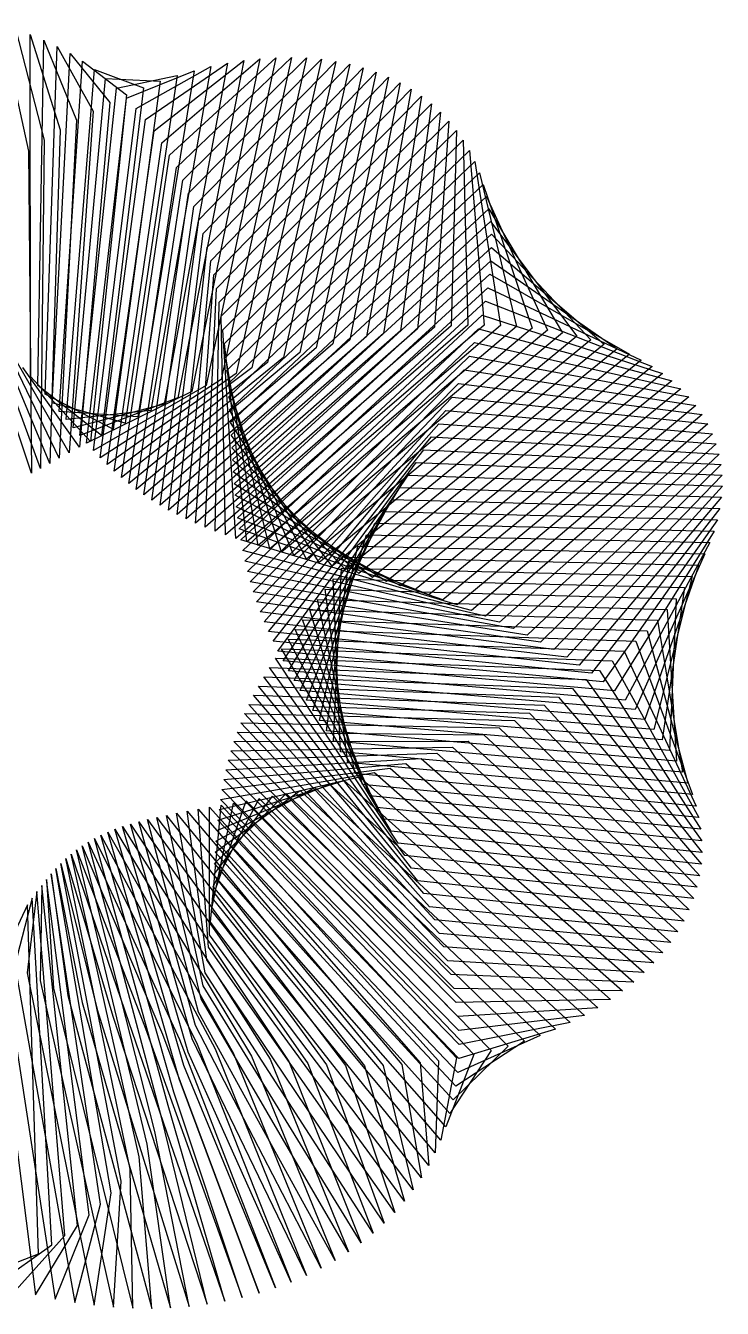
# Model space of a CAD drawing. Header units: metres. Extents: x -103 to 101, y -92 to 94.
# Drawn here: x 0.3 to 100.6, y -91.8 to 93 of the extents above; entities that cross this region are included whole.
import ezdxf

# ---------------------------------------------------------------- set-up
doc = ezdxf.new("R2010")
doc.units = ezdxf.units.M

msp = doc.modelspace()

# ---------------------------------------------------------------- linework, layer by layer
for p, q in [((-3.23, 92.96, -270.58), (0.68, 74.89, -223.44)), ((-1.12, 92.37, -272.21), (2.95, 76.46, -224.32)), ((0.98, 42.42, -285.47), (0.93, 91.67, -273.84)), ((0.93, 91.67, -273.84), (5.27, 77.94, -225.3)), ((2.05, 41.14, -284.76), (2.92, 90.86, -275.45)), ((2.92, 90.86, -275.45), (7.62, 79.35, -226.37)), ((3.1, 39.87, -283.99), (4.84, 89.95, -277.03)), ((4.12, 38.62, -283.19), (6.69, 88.93, -278.59)), ((4.84, 89.95, -277.03), (10, 80.66, -227.53)), ((6.69, 88.93, -278.59), (12.4, 81.88, -228.78)), ((5.13, 37.39, -282.34), (8.47, 87.83, -280.12)), ((8.47, 87.83, -280.12), (14.82, 83, -230.13)), ((16.22, 81.01, -287.2), (26.95, 87.06, -238.09)), ((17.54, 79.43, -288.47), (29.34, 87.55, -239.92)), ((26.95, 87.06, -238.09), (18.29, 37.53, -232.36)), ((18.77, 77.78, -289.69), (31.7, 87.93, -241.81)), ((19.92, 76.08, -290.85), (34.03, 88.19, -243.77)), ((29.34, 87.55, -239.92), (20.21, 38.44, -231.77)), ((20.99, 74.32, -291.95), (36.32, 88.34, -245.78)), ((21.99, 72.52, -292.98), (38.56, 88.38, -247.86)), ((31.7, 87.93, -241.81), (22.18, 39.34, -231.26)), ((22.91, 70.68, -293.95), (40.75, 88.3, -249.98)), ((23.75, 68.81, -294.85), (42.89, 88.11, -252.15)), ((34.03, 88.19, -243.77), (24.21, 40.24, -230.85)), ((24.52, 66.9, -295.68), (44.96, 87.81, -254.37)), ((25.22, 64.97, -296.44), (46.96, 87.41, -256.62)), ((25.86, 63.01, -297.12), (48.89, 86.89, -258.9)), ((36.32, 88.34, -245.78), (26.29, 41.12, -230.53)), ((38.56, 88.38, -247.86), (28.43, 41.99, -230.3)), ((40.75, 88.3, -249.98), (30.61, 42.83, -230.17)), ((42.89, 88.11, -252.15), (32.84, 43.65, -230.15)), ((44.96, 87.81, -254.37), (35.11, 44.43, -230.22)), ((46.96, 87.41, -256.62), (37.42, 45.17, -230.4)), ((48.89, 86.89, -258.9), (39.76, 45.87, -230.68)), ((6.13, 36.2, -281.45), (10.18, 86.63, -281.62)), ((7.11, 35.03, -280.51), (11.81, 85.34, -283.08)), ((10.18, 86.63, -281.62), (17.25, 84.02, -231.55)), ((11.81, 85.34, -283.08), (19.68, 84.94, -233.07)), ((13.36, 83.97, -284.5), (22.12, 85.76, -234.67)), ((22.12, 85.76, -234.67), (14.64, 35.71, -233.79)), ((14.83, 82.53, -285.87), (24.54, 86.47, -236.34)), ((24.54, 86.47, -236.34), (16.43, 36.62, -233.03)), ((26.43, 61.04, -297.73), (50.75, 86.27, -261.21)), ((26.94, 59.07, -298.26), (52.52, 85.55, -263.55)), ((50.75, 86.27, -261.21), (42.14, 46.53, -231.06)), ((52.52, 85.55, -263.55), (44.53, 47.14, -231.55)), ((8.09, 33.9, -279.54), (13.36, 83.97, -284.5)), ((17.25, 84.02, -231.55), (11.22, 33.93, -235.53)), ((19.68, 84.94, -233.07), (12.9, 34.81, -234.62)), ((27.39, 57.07, -298.72), (54.21, 84.73, -265.9)), ((27.79, 55.08, -299.1), (55.8, 83.81, -268.26)), ((54.21, 84.73, -265.9), (46.95, 47.69, -232.15)), ((55.8, 83.81, -268.26), (49.38, 48.19, -232.86)), ((12.4, 81.88, -228.78), (8.06, 32.23, -237.55)), ((9.07, 32.8, -278.54), (14.83, 82.53, -285.87)), ((14.82, 83, -230.13), (9.61, 33.07, -236.51)), ((28.14, 53.1, -299.4), (57.3, 82.79, -270.62)), ((28.44, 51.11, -299.63), (58.71, 81.69, -272.99)), ((57.3, 82.79, -270.62), (51.82, 48.62, -233.67)), ((58.71, 81.69, -272.99), (54.26, 49, -234.59)), ((10, 80.66, -227.53), (6.56, 31.41, -238.66)), ((10.05, 31.74, -277.51), (16.22, 81.01, -287.2)), ((28.7, 49.13, -299.77), (60.01, 80.5, -275.35)), ((60.01, 80.5, -275.35), (56.71, 49.3, -235.61)), ((5.27, 77.94, -225.3), (3.75, 29.88, -241.04)), ((7.62, 79.35, -226.37), (5.13, 30.63, -239.83)), ((11.03, 30.72, -276.45), (17.54, 79.43, -288.47)), ((12.03, 29.73, -275.37), (18.77, 77.78, -289.69)), ((28.93, 47.17, -299.85), (61.21, 79.22, -277.7)), ((29.12, 45.22, -299.85), (62.31, 77.87, -280.03)), ((61.21, 79.22, -277.7), (59.14, 49.54, -236.74)), ((62.31, 77.87, -280.03), (61.56, 49.7, -237.97)), ((2.95, 76.46, -224.32), (2.42, 29.16, -242.31)), ((13.05, 28.78, -274.27), (19.92, 76.08, -290.85)), ((29.28, 43.28, -299.77), (63.3, 76.44, -282.34)), ((63.3, 76.44, -282.34), (63.96, 49.79, -239.3)), ((0.68, 74.89, -223.44), (1.15, 28.49, -243.63)), ((14.08, 27.87, -273.15), (20.99, 74.32, -291.95)), ((29.43, 41.37, -299.63), (64.19, 74.95, -284.63)), ((64.19, 74.95, -284.63), (66.33, 49.81, -240.74)), ((15.13, 27, -272.02), (21.99, 72.52, -292.98)), ((29.55, 39.48, -299.41), (64.96, 73.38, -286.88)), ((64.96, 73.38, -286.88), (68.67, 49.74, -242.27)), ((16.21, 26.16, -270.88), (22.91, 70.68, -293.95)), ((29.66, 37.61, -299.12), (65.63, 71.76, -289.1)), ((65.63, 71.76, -289.1), (70.97, 49.6, -243.89)), ((17.32, 25.37, -269.74), (23.75, 68.81, -294.85)), ((29.77, 35.77, -298.77), (66.19, 70.08, -291.27)), ((66.19, 70.08, -291.27), (73.22, 49.38, -245.61)), ((18.46, 24.6, -268.6), (24.52, 66.9, -295.68)), ((29.86, 33.95, -298.36), (66.64, 68.35, -293.4)), ((29.96, 32.16, -297.89), (66.98, 66.57, -295.48)), ((66.64, 68.35, -293.4), (75.43, 49.08, -247.41)), ((66.98, 66.57, -295.48), (77.58, 48.7, -249.31)), ((19.64, 23.88, -267.46), (25.22, 64.97, -296.44)), ((30.07, 30.41, -297.36), (67.21, 64.76, -297.49)), ((67.21, 64.76, -297.49), (79.66, 48.24, -251.28)), ((20.86, 23.18, -266.34), (25.86, 63.01, -297.12)), ((30.18, 28.67, -296.78), (67.35, 62.9, -299.45)), ((67.35, 62.9, -299.45), (81.67, 47.7, -253.33)), ((22.11, 22.52, -265.22), (26.43, 61.04, -297.73)), ((30.31, 26.97, -296.14), (67.37, 61.02, -301.35)), ((67.37, 61.02, -301.35), (83.61, 47.08, -255.46)), ((23.41, 21.89, -264.13), (26.94, 59.07, -298.26)), ((30.45, 25.3, -295.46), (67.29, 59.1, -303.17)), ((67.29, 59.1, -303.17), (85.46, 46.38, -257.66)), ((24.75, 21.29, -263.06), (27.39, 57.07, -298.72)), ((30.61, 23.65, -294.74), (67.12, 57.17, -304.92)), ((67.12, 57.17, -304.92), (87.23, 45.61, -259.92)), ((26.14, 20.71, -262.02), (27.79, 55.08, -299.1)), ((30.8, 22.04, -293.98), (66.86, 55.21, -306.6)), ((66.86, 55.21, -306.6), (88.91, 44.76, -262.25)), ((27.57, 20.15, -261.02), (28.14, 53.1, -299.4)), ((31.02, 20.45, -293.18), (66.49, 53.25, -308.2)), ((66.49, 53.25, -308.2), (90.5, 43.84, -264.63)), ((1.15, 28.49, -243.63), (-6.21, 50.35, -288.65)), ((29.05, 19.61, -260.05), (28.44, 51.11, -299.63)), ((31.27, 18.88, -292.36), (66.04, 51.27, -309.71)), ((66.04, 51.27, -309.71), (91.98, 42.85, -267.06)), ((2.42, 29.16, -242.31), (-4.91, 49.03, -288.25)), ((49.38, 48.19, -232.86), (20.86, 23.18, -266.34)), ((51.82, 48.62, -233.67), (22.11, 22.52, -265.22)), ((54.26, 49, -234.59), (23.41, 21.89, -264.13)), ((56.71, 49.3, -235.61), (24.75, 21.29, -263.06)), ((59.14, 49.54, -236.74), (26.14, 20.71, -262.02)), ((61.56, 49.7, -237.97), (27.57, 20.15, -261.02)), ((30.57, 19.09, -259.12), (28.7, 49.13, -299.77)), ((63.96, 49.79, -239.3), (29.05, 19.61, -260.05)), ((66.33, 49.81, -240.74), (30.57, 19.09, -259.12)), ((31.55, 17.34, -291.51), (65.51, 49.29, -311.14)), ((68.67, 49.74, -242.27), (32.15, 18.58, -258.24)), ((70.97, 49.6, -243.89), (33.77, 18.08, -257.41)), ((73.22, 49.38, -245.61), (35.44, 17.59, -256.63)), ((75.43, 49.08, -247.41), (37.15, 17.1, -255.92)), ((77.58, 48.7, -249.31), (38.91, 16.61, -255.27)), ((79.66, 48.24, -251.28), (40.71, 16.12, -254.68)), ((65.51, 49.29, -311.14), (93.35, 41.79, -269.53)), ((3.75, 29.88, -241.04), (-3.65, 47.7, -287.8)), ((5.13, 30.63, -239.83), (-2.44, 46.37, -287.3)), ((42.14, 46.53, -231.06), (17.32, 25.37, -269.74)), ((44.53, 47.14, -231.55), (18.46, 24.6, -268.6)), ((46.95, 47.69, -232.15), (19.64, 23.88, -267.46)), ((32.15, 18.58, -258.24), (28.93, 47.17, -299.85)), ((31.87, 15.83, -290.64), (64.9, 47.31, -312.48)), ((81.67, 47.7, -253.33), (42.55, 15.62, -254.17)), ((83.61, 47.08, -255.46), (44.42, 15.11, -253.73)), ((85.46, 46.38, -257.66), (46.33, 14.58, -253.37)), ((64.9, 47.31, -312.48), (94.62, 40.66, -272.05)), ((6.56, 31.41, -238.66), (-1.26, 45.05, -286.74)), ((35.11, 44.43, -230.22), (14.08, 27.87, -273.15)), ((37.42, 45.17, -230.4), (15.13, 27, -272.02)), ((39.76, 45.87, -230.68), (16.21, 26.16, -270.88)), ((33.77, 18.08, -257.41), (29.12, 45.22, -299.85)), ((32.23, 14.33, -289.75), (64.2, 45.34, -313.74)), ((87.23, 45.61, -259.92), (48.28, 14.04, -253.09)), ((88.91, 44.76, -262.25), (50.24, 13.48, -252.9)), ((64.2, 45.34, -313.74), (95.77, 39.48, -274.6)), ((8.06, 32.23, -237.55), (-0.13, 43.73, -286.13)), ((30.61, 42.83, -230.17), (12.03, 29.73, -275.37)), ((32.84, 43.65, -230.15), (13.05, 28.78, -274.27)), ((35.44, 17.59, -256.63), (29.28, 43.28, -299.77)), ((32.62, 12.85, -288.85), (63.44, 43.37, -314.9)), ((90.5, 43.84, -264.63), (52.24, 12.89, -252.79)), ((91.98, 42.85, -267.06), (54.26, 12.28, -252.77)), ((63.44, 43.37, -314.9), (96.81, 38.23, -277.18)), ((9.61, 33.07, -236.51), (0.98, 42.42, -285.47)), ((11.22, 33.93, -235.53), (2.05, 41.14, -284.76)), ((26.29, 41.12, -230.53), (10.05, 31.74, -277.51)), ((28.43, 41.99, -230.3), (11.03, 30.72, -276.45)), ((37.15, 17.1, -255.92), (29.43, 41.37, -299.63)), ((33.06, 11.39, -287.94), (62.61, 41.41, -315.97)), ((93.35, 41.79, -269.53), (56.29, 11.64, -252.84)), ((94.62, 40.66, -272.05), (58.33, 10.96, -253.01)), ((62.61, 41.41, -315.97), (97.72, 36.93, -279.78)), ((12.9, 34.81, -234.62), (3.1, 39.87, -283.99)), ((22.18, 39.34, -231.26), (8.09, 33.9, -279.54)), ((24.21, 40.24, -230.85), (9.07, 32.8, -278.54)), ((38.91, 16.61, -255.27), (29.55, 39.48, -299.41)), ((33.54, 9.95, -287.04), (61.72, 39.46, -316.94)), ((95.77, 39.48, -274.6), (60.38, 10.25, -253.27)), ((61.72, 39.46, -316.94), (98.52, 35.58, -282.4)), ((14.64, 35.71, -233.79), (4.12, 38.62, -283.19)), ((16.43, 36.62, -233.03), (5.13, 37.39, -282.34)), ((18.29, 37.53, -232.36), (6.13, 36.2, -281.45)), ((20.21, 38.44, -231.77), (7.11, 35.03, -280.51)), ((40.71, 16.12, -254.68), (29.66, 37.61, -299.12)), ((34.07, 8.52, -286.13), (60.77, 37.53, -317.82)), ((60.77, 37.53, -317.82), (99.19, 34.18, -285.03)), ((96.81, 38.23, -277.18), (62.43, 9.51, -253.62)), ((42.55, 15.62, -254.17), (29.77, 35.77, -298.77)), ((34.64, 7.09, -285.23), (59.77, 35.62, -318.61)), ((59.77, 35.62, -318.61), (99.73, 32.74, -287.67)), ((97.72, 36.93, -279.78), (64.47, 8.72, -254.08)), ((98.52, 35.58, -282.4), (66.51, 7.9, -254.63)), ((44.42, 15.11, -253.73), (29.86, 33.95, -298.36)), ((35.25, 5.68, -284.35), (58.72, 33.73, -319.3)), ((58.72, 33.73, -319.3), (100.14, 31.25, -290.31)), ((99.18, 34.18, -285.04), (68.53, 7.03, -255.28)), ((99.19, 34.18, -285.03), (99.18, 34.18, -285.04)), ((46.33, 14.58, -253.37), (29.96, 32.16, -297.89)), ((35.91, 4.27, -283.48), (57.64, 31.87, -319.89)), ((57.64, 31.87, -319.89), (100.43, 29.74, -292.94)), ((99.73, 32.74, -287.67), (70.53, 6.11, -256.03)), ((48.28, 14.04, -253.09), (30.07, 30.41, -297.36)), ((36.62, 2.86, -282.64), (56.51, 30.03, -320.39)), ((56.51, 30.03, -320.39), (100.58, 28.19, -295.56)), ((100.14, 31.25, -290.31), (72.5, 5.15, -256.88)), ((100.43, 29.74, -292.94), (74.44, 4.15, -257.83)), ((50.24, 13.48, -252.9), (30.18, 28.67, -296.78)), ((37.36, 1.45, -281.82), (55.36, 28.22, -320.79)), ((55.36, 28.22, -320.79), (100.61, 26.61, -298.16)), ((100.58, 28.19, -295.56), (76.35, 3.1, -258.87)), ((52.24, 12.89, -252.79), (30.31, 26.97, -296.14)), ((38.15, 0.04, -281.03), (54.19, 26.44, -321.1)), ((54.19, 26.44, -321.1), (100.5, 25.02, -300.73)), ((100.61, 26.61, -298.16), (78.2, 2, -260.02)), ((54.26, 12.28, -252.77), (30.45, 25.3, -295.46)), ((38.97, -1.37, -280.28), (53, 24.68, -321.31)), ((53, 24.68, -321.31), (100.27, 23.4, -303.28)), ((100.5, 25.02, -300.73), (80.01, 0.85, -261.25)), ((56.29, 11.64, -252.84), (30.61, 23.65, -294.74)), ((39.84, -2.8, -279.57), (51.79, 22.96, -321.43)), ((51.79, 22.96, -321.43), (99.91, 21.78, -305.79)), ((100.27, 23.4, -303.28), (81.75, -0.34, -262.58)), ((58.33, 10.96, -253.01), (30.8, 22.04, -293.98)), ((60.38, 10.25, -253.27), (31.02, 20.45, -293.18)), ((40.73, -4.23, -278.9), (50.58, 21.27, -321.46)), ((50.58, 21.27, -321.46), (99.42, 20.14, -308.26)), ((99.91, 21.78, -305.79), (83.44, -1.58, -264)), ((62.43, 9.51, -253.62), (31.27, 18.88, -292.36)), ((41.66, -5.68, -278.28), (49.36, 19.61, -321.41)), ((49.36, 19.61, -321.41), (98.81, 18.51, -310.69)), ((99.42, 20.14, -308.26), (85.06, -2.86, -265.51)), ((98.81, 18.51, -310.69), (86.6, -4.19, -267.11)), ((64.47, 8.72, -254.08), (31.55, 17.34, -291.51)), ((42.62, -7.15, -277.71), (48.14, 17.98, -321.27)), ((48.14, 17.98, -321.27), (98.07, 16.87, -313.06)), ((98.07, 16.87, -313.06), (88.07, -5.56, -268.79)), ((66.51, 7.9, -254.63), (31.87, 15.83, -290.64)), ((43.61, -8.63, -277.2), (46.94, 16.38, -321.05)), ((44.62, -10.13, -276.75), (45.75, 14.81, -320.74)), ((45.75, 14.81, -320.74), (96.24, 13.61, -317.63)), ((46.94, 16.38, -321.05), (97.22, 15.24, -315.38)), ((97.22, 15.24, -315.38), (89.44, -6.98, -270.55)), ((68.53, 7.03, -255.28), (32.23, 14.33, -289.75)), ((45.64, -11.66, -276.36), (44.58, 13.27, -320.36)), ((44.58, 13.27, -320.36), (95.16, 12, -319.82)), ((96.24, 13.61, -317.63), (90.73, -8.43, -272.39)), ((70.53, 6.11, -256.03), (32.62, 12.85, -288.85)), ((72.5, 5.15, -256.88), (33.06, 11.39, -287.94)), ((46.68, -13.21, -276.03), (43.42, 11.76, -319.91)), ((43.42, 11.76, -319.91), (93.97, 10.41, -321.94)), ((95.16, 12, -319.82), (91.92, -9.91, -274.3)), ((74.44, 4.15, -257.83), (33.54, 9.95, -287.04)), ((47.73, -14.78, -275.78), (42.29, 10.28, -319.38)), ((42.29, 10.28, -319.38), (92.66, 8.85, -323.98)), ((93.97, 10.41, -321.94), (93.02, -11.44, -276.28)), ((76.35, 3.1, -258.87), (34.07, 8.52, -286.13)), ((48.78, -16.38, -275.59), (41.19, 8.82, -318.79)), ((41.19, 8.82, -318.79), (91.26, 7.3, -325.95)), ((92.66, 8.85, -323.98), (94, -12.99, -278.33)), ((78.2, 2, -260.02), (34.64, 7.09, -285.23)), ((80.01, 0.85, -261.25), (35.25, 5.68, -284.35)), ((50.88, -19.66, -275.43), (39.1, 5.97, -317.42)), ((39.1, 5.97, -317.42), (88.17, 4.31, -329.63)), ((49.83, -18.01, -275.47), (40.13, 7.38, -318.14)), ((40.13, 7.38, -318.14), (89.76, 5.79, -327.83)), ((89.76, 5.79, -327.83), (95.65, -16.18, -282.6)), ((91.26, 7.3, -325.95), (94.88, -14.57, -280.44)), ((81.75, -0.34, -262.58), (35.91, 4.27, -283.48)), ((51.92, -21.35, -275.47), (38.1, 4.58, -316.65)), ((38.1, 4.58, -316.65), (86.49, 2.86, -331.34)), ((88.17, 4.31, -329.63), (96.3, -17.81, -284.82)), ((83.44, -1.58, -264), (36.62, 2.86, -282.64)), ((52.94, -23.06, -275.59), (37.15, 3.2, -315.84)), ((37.15, 3.2, -315.84), (84.74, 1.45, -332.95)), ((86.49, 2.86, -331.34), (96.83, -19.46, -287.08)), ((54.91, -26.58, -276.06), (35.39, 0.5, -314.07)), ((35.39, 0.5, -314.07), (81, -1.24, -335.89)), ((53.94, -24.81, -275.78), (36.25, 1.84, -314.97)), ((36.25, 1.84, -314.97), (82.9, 0.08, -334.47)), ((85.06, -2.86, -265.51), (37.36, 1.45, -281.82)), ((86.6, -4.19, -267.11), (38.15, 0.04, -281.03)), ((82.9, 0.08, -334.47), (97.51, -22.79, -291.73)), ((84.74, 1.45, -332.95), (97.23, -21.12, -289.39)), ((55.86, -28.39, -276.41), (34.58, -0.84, -313.12)), ((34.58, -0.84, -313.12), (79.04, -2.53, -337.21)), ((88.07, -5.56, -268.79), (38.97, -1.37, -280.28)), ((81, -1.24, -335.89), (97.67, -24.47, -294.11)), ((57.62, -32.08, -277.37), (33.1, -3.5, -311.14)), ((33.1, -3.5, -311.14), (74.94, -4.94, -339.55)), ((56.76, -30.22, -276.85), (33.81, -2.17, -312.15)), ((33.81, -2.17, -312.15), (77.01, -3.76, -338.43)), ((89.44, -6.98, -270.55), (39.84, -2.8, -279.57)), ((79.04, -2.53, -337.21), (97.69, -26.15, -296.51)), ((58.44, -33.96, -277.96), (32.43, -4.82, -310.12)), ((32.43, -4.82, -310.12), (72.82, -6.08, -340.56)), ((90.73, -8.43, -272.39), (40.73, -4.23, -278.9)), ((74.94, -4.94, -339.55), (97.35, -29.5, -301.37)), ((77.01, -3.76, -338.43), (97.59, -27.83, -298.93)), ((59.19, -35.87, -278.64), (31.82, -6.14, -309.07)), ((31.82, -6.14, -309.07), (70.66, -7.16, -341.47)), ((91.92, -9.91, -274.3), (41.66, -5.68, -278.28)), ((93.02, -11.44, -276.28), (42.62, -7.15, -277.71)), ((70.66, -7.16, -341.47), (96.48, -32.8, -306.27)), ((72.82, -6.08, -340.56), (96.98, -31.16, -303.82)), ((60.52, -39.76, -280.24), (30.73, -8.8, -306.94)), ((30.73, -8.8, -306.94), (66.26, -9.18, -342.97)), ((59.89, -37.81, -279.4), (31.25, -7.47, -308.01)), ((31.25, -7.47, -308.01), (68.47, -8.2, -342.27)), ((94, -12.99, -278.33), (43.61, -8.63, -277.2)), ((66.26, -9.18, -342.97), (95.09, -36.02, -311.17)), ((68.47, -8.2, -342.27), (95.85, -34.42, -308.72)), ((29.84, -11.5, -304.8), (61.77, -10.99, -344.04)), ((30.26, -10.14, -305.87), (64.02, -10.11, -343.55)), ((61.09, -41.74, -281.15), (30.26, -10.14, -305.87)), ((94.88, -14.57, -280.44), (44.62, -10.13, -276.75)), ((61.77, -10.99, -344.04), (93.18, -39.11, -316.01)), ((64.02, -10.11, -343.55), (94.2, -37.58, -313.59)), ((29.12, -14.25, -302.67), (57.26, -12.6, -344.68)), ((29.46, -12.86, -303.73), (59.52, -11.82, -344.41)), ((61.98, -45.73, -283.2), (29.46, -12.86, -303.73)), ((61.57, -43.73, -282.14), (29.84, -11.5, -304.8)), ((95.65, -16.18, -282.6), (45.64, -11.66, -276.36)), ((57.26, -12.6, -344.68), (90.76, -42.06, -320.76)), ((59.52, -11.82, -344.41), (92.03, -40.61, -318.4)), ((28.34, -18.51, -299.59), (50.54, -14.65, -344.89)), ((28.56, -17.07, -300.6), (52.77, -14.01, -344.92)), ((28.83, -15.65, -301.63), (55.01, -13.32, -344.85)), ((62.3, -47.74, -284.33), (29.12, -14.25, -302.67)), ((96.3, -17.81, -284.82), (46.68, -13.21, -276.03)), ((96.83, -19.46, -287.08), (47.73, -14.78, -275.78)), ((50.54, -14.65, -344.89), (86.25, -46.1, -327.62)), ((52.77, -14.01, -344.92), (87.87, -44.81, -325.38)), ((55.01, -13.32, -344.85), (89.37, -43.46, -323.09)), ((27.82, -22.99, -296.75), (44.02, -16.31, -344.2)), ((27.97, -21.48, -297.66), (46.16, -15.79, -344.52)), ((28.14, -19.98, -298.61), (48.34, -15.24, -344.75)), ((62.54, -49.76, -285.53), (28.83, -15.65, -301.63)), ((44.02, -16.31, -344.2), (80.75, -49.61, -334.03)), ((46.16, -15.79, -344.52), (82.68, -48.51, -331.95)), ((48.34, -15.24, -344.75), (84.52, -47.34, -329.81)), ((97.23, -21.12, -289.39), (48.78, -16.38, -275.59)), ((27.27, -31.03, -292.75), (33.9, -18.38, -341.28)), ((27.37, -29.36, -293.46), (35.83, -18.02, -342.03)), ((27.47, -27.73, -294.22), (37.81, -17.64, -342.7)), ((27.58, -26.12, -295.02), (39.84, -17.23, -343.28)), ((27.69, -24.54, -295.86), (41.91, -16.78, -343.79)), ((62.68, -51.78, -286.79), (28.56, -17.07, -300.6)), ((33.9, -18.38, -341.28), (69.75, -54.04, -343.41)), ((35.83, -18.02, -342.03), (72.11, -53.32, -341.68)), ((37.81, -17.64, -342.7), (74.39, -52.5, -339.88)), ((39.84, -17.23, -343.28), (76.59, -51.61, -338)), ((41.91, -16.78, -343.79), (78.71, -50.65, -336.05)), ((97.51, -22.79, -291.73), (49.83, -18.01, -275.47)), ((26.39, -41.62, -289.59), (23.53, -20.22, -335.34)), ((23.53, -20.22, -335.34), (54.44, -56.68, -351.95)), ((26.6, -39.79, -289.98), (25.11, -19.93, -336.48)), ((25.11, -19.93, -336.48), (57.1, -56.45, -350.75)), ((26.77, -37.99, -290.42), (26.75, -19.64, -337.57)), ((26.75, -19.64, -337.57), (59.72, -56.14, -349.46)), ((26.92, -36.2, -290.93), (28.45, -19.35, -338.6)), ((27.05, -34.45, -291.48), (30.21, -19.04, -339.56)), ((27.17, -32.72, -292.09), (32.03, -18.72, -340.45)), ((62.67, -55.82, -289.51), (28.14, -19.98, -298.61)), ((62.72, -53.8, -288.12), (28.34, -18.51, -299.59)), ((28.45, -19.35, -338.6), (62.31, -55.75, -348.08)), ((30.21, -19.04, -339.56), (64.84, -55.26, -346.61)), ((32.03, -18.72, -340.45), (67.33, -54.69, -345.05)), ((97.67, -24.47, -294.11), (50.88, -19.66, -275.43)), ((24.25, -52.98, -288.5), (15.38, -22.07, -327.55)), ((15.38, -22.07, -327.55), (38.2, -56.27, -357.04)), ((24.74, -51.06, -288.54), (16.59, -21.73, -328.94)), ((16.59, -21.73, -328.94), (40.91, -56.54, -356.44)), ((25.17, -49.14, -288.63), (17.85, -21.4, -330.29)), ((17.85, -21.4, -330.29), (43.63, -56.73, -355.74)), ((25.55, -47.24, -288.78), (19.18, -21.09, -331.62)), ((19.18, -21.09, -331.62), (46.35, -56.85, -354.94)), ((25.87, -45.35, -288.99), (20.57, -20.8, -332.9)), ((20.57, -20.8, -332.9), (49.06, -56.88, -354.04)), ((26.15, -43.47, -289.27), (22.02, -20.51, -334.15)), ((22.02, -20.51, -334.15), (51.76, -56.82, -353.04)), ((62.51, -57.82, -290.96), (27.97, -21.48, -297.66)), ((97.69, -26.15, -296.51), (51.92, -21.35, -275.47)), ((21.64, -60.68, -288.94), (11.12, -23.66, -321.77)), ((11.12, -23.66, -321.77), (27.56, -54.42, -358.42)), ((22.4, -58.76, -288.74), (12.11, -23.22, -323.24)), ((12.11, -23.22, -323.24), (30.18, -54.99, -358.23)), ((23.08, -56.84, -288.61), (13.14, -22.81, -324.69)), ((13.14, -22.81, -324.69), (32.83, -55.49, -357.93)), ((23.7, -54.91, -288.53), (14.23, -22.43, -326.13)), ((14.23, -22.43, -326.13), (35.5, -55.92, -357.54)), ((62.24, -59.82, -292.46), (27.82, -22.99, -296.75)), ((97.59, -27.83, -298.93), (52.94, -23.06, -275.59)), ((17.79, -68.18, -290.22), (7.62, -25.75, -315.82)), ((7.62, -25.75, -315.82), (17.53, -51.51, -358.22)), ((18.88, -66.34, -289.82), (8.43, -25.18, -317.31)), ((8.43, -25.18, -317.31), (19.97, -52.32, -358.42)), ((19.88, -64.48, -289.48), (9.29, -24.64, -318.8)), ((9.29, -24.64, -318.8), (22.45, -53.08, -358.52)), ((20.8, -62.59, -289.18), (10.18, -24.13, -320.29)), ((10.18, -24.13, -320.29), (24.98, -53.78, -358.52)), ((61.87, -61.8, -294.01), (27.69, -24.54, -295.86)), ((97.35, -29.5, -301.37), (53.94, -24.81, -275.78)), ((15.36, -71.76, -291.14), (6.08, -27.02, -312.86)), ((6.08, -27.02, -312.86), (12.85, -49.73, -357.56)), ((16.62, -69.99, -290.66), (6.84, -26.37, -314.34)), ((6.84, -26.37, -314.34), (15.16, -50.64, -357.94)), ((61.39, -63.75, -295.6), (27.58, -26.12, -295.02)), ((96.98, -31.16, -303.82), (54.91, -26.58, -276.06)), ((11.06, -76.8, -292.83), (3.96, -29.23, -308.5)), ((3.96, -29.23, -308.5), (6.34, -46.74, -355.9)), ((12.58, -75.17, -292.23), (4.65, -28.45, -309.93)), ((4.65, -28.45, -309.93), (8.44, -47.77, -356.54)), ((14.02, -73.49, -291.67), (5.36, -27.72, -311.39)), ((5.36, -27.72, -311.39), (10.61, -48.77, -357.09)), ((60.09, -67.57, -298.91), (27.37, -29.36, -293.46)), ((60.8, -65.68, -297.23), (27.47, -27.73, -294.22)), ((96.48, -32.8, -306.27), (55.86, -28.39, -276.41)), ((2.6, -30.9, -305.68), (2.37, -44.61, -354.37)), ((7.74, -79.88, -294.12), (2.6, -30.9, -305.68)), ((9.44, -78.37, -293.46), (3.27, -30.04, -307.08)), ((3.27, -30.04, -307.08), (4.32, -45.69, -355.18)), ((59.26, -69.43, -300.61), (27.27, -31.03, -292.75)), ((95.85, -34.42, -308.72), (56.76, -30.22, -276.85)), ((1.25, -32.73, -302.95), (-1.28, -42.39, -352.55)), ((1.92, -31.79, -304.3), (0.51, -43.51, -353.5)), ((4.07, -82.69, -295.53), (1.25, -32.73, -302.95)), ((5.95, -81.32, -294.81), (1.92, -31.79, -304.3)), ((58.33, -71.25, -302.35), (27.17, -32.72, -292.09)), ((95.09, -36.02, -311.17), (57.62, -32.08, -277.37)), ((0.56, -33.69, -301.63), (-2.98, -41.27, -351.52)), ((2.12, -83.97, -296.26), (0.56, -33.69, -301.63)), ((57.27, -73.01, -304.11), (27.05, -34.45, -291.48)), ((94.2, -37.58, -313.59), (58.44, -33.96, -277.96)), ((56.11, -74.73, -305.89), (26.92, -36.2, -290.93)), ((93.18, -39.11, -316.01), (59.19, -35.87, -278.64)), ((54.83, -76.39, -307.68), (26.77, -37.99, -290.42)), ((92.03, -40.61, -318.4), (59.89, -37.81, -279.4)), ((-4.59, -40.15, -350.44), (1.73, -89.87, -343.38)), ((53.44, -77.99, -309.49), (26.6, -39.79, -289.98)), ((90.76, -42.06, -320.76), (60.52, -39.76, -280.24)), ((-2.98, -41.27, -351.52), (4.54, -90.48, -342.37)), ((-1.28, -42.39, -352.55), (7.35, -90.98, -341.28)), ((51.93, -79.53, -311.3), (26.39, -41.62, -289.59)), ((89.37, -43.46, -323.09), (61.09, -41.74, -281.15)), ((0.51, -43.51, -353.5), (10.15, -91.37, -340.13)), ((50.32, -80.99, -313.12), (26.15, -43.47, -289.27)), ((87.87, -44.81, -325.38), (61.57, -43.73, -282.14)), ((2.37, -44.61, -354.37), (12.94, -91.63, -338.91)), ((4.32, -45.69, -355.18), (15.71, -91.78, -337.63)), ((48.61, -82.38, -314.93), (25.87, -45.35, -288.99)), ((86.25, -46.1, -327.62), (61.98, -45.73, -283.2)), ((6.34, -46.74, -355.9), (18.45, -91.82, -336.29)), ((8.44, -47.77, -356.54), (21.15, -91.73, -334.89)), ((46.78, -83.69, -316.73), (25.55, -47.24, -288.78)), ((84.52, -47.34, -329.81), (62.3, -47.74, -284.33)), ((10.61, -48.77, -357.09), (23.81, -91.54, -333.44)), ((12.85, -49.73, -357.56), (26.42, -91.23, -331.94)), ((44.86, -84.91, -318.53), (25.17, -49.14, -288.63)), ((82.68, -48.51, -331.95), (62.54, -49.76, -285.53)), ((80.75, -49.61, -334.03), (62.68, -51.78, -286.79)), ((15.16, -50.64, -357.94), (28.98, -90.8, -330.39)), ((17.53, -51.51, -358.22), (31.48, -90.27, -328.8)), ((42.85, -86.04, -320.3), (24.74, -51.06, -288.54)), ((76.59, -51.61, -338), (62.67, -55.82, -289.51)), ((78.71, -50.65, -336.05), (62.72, -53.8, -288.12)), ((19.97, -52.32, -358.42), (33.91, -89.63, -327.16)), ((22.45, -53.08, -358.52), (36.26, -88.88, -325.49)), ((40.74, -87.09, -322.06), (24.25, -52.98, -288.5)), ((72.11, -53.32, -341.68), (62.24, -59.82, -292.46)), ((74.39, -52.5, -339.88), (62.51, -57.82, -290.96)), ((38.54, -88.04, -323.79), (23.7, -54.91, -288.53)), ((24.98, -53.78, -358.52), (38.54, -88.04, -323.79)), ((27.56, -54.42, -358.42), (40.74, -87.09, -322.06)), ((30.18, -54.99, -358.23), (42.85, -86.04, -320.3)), ((64.84, -55.26, -346.61), (60.8, -65.68, -297.23)), ((67.33, -54.69, -345.05), (61.39, -63.75, -295.6)), ((69.75, -54.04, -343.41), (61.87, -61.8, -294.01)), ((36.26, -88.88, -325.49), (23.08, -56.84, -288.61)), ((32.83, -55.49, -357.93), (44.86, -84.91, -318.53)), ((35.5, -55.92, -357.54), (46.78, -83.69, -316.73)), ((38.2, -56.27, -357.04), (48.61, -82.38, -314.93)), ((40.91, -56.54, -356.44), (50.32, -80.99, -313.12)), ((43.63, -56.73, -355.74), (51.93, -79.53, -311.3)), ((46.35, -56.85, -354.94), (53.44, -77.99, -309.49)), ((49.06, -56.88, -354.04), (54.83, -76.39, -307.68)), ((51.76, -56.82, -353.04), (56.11, -74.73, -305.89)), ((54.44, -56.68, -351.95), (57.27, -73.01, -304.11)), ((57.1, -56.45, -350.75), (58.33, -71.25, -302.35)), ((59.72, -56.14, -349.46), (59.26, -69.43, -300.61)), ((62.31, -55.75, -348.08), (60.09, -67.57, -298.91)), ((33.91, -89.63, -327.16), (22.4, -58.76, -288.74)), ((31.48, -90.27, -328.8), (21.64, -60.68, -288.94)), ((28.98, -90.8, -330.39), (20.8, -62.59, -289.18)), ((26.42, -91.23, -331.94), (19.88, -64.48, -289.48)), ((23.81, -91.54, -333.44), (18.88, -66.34, -289.82)), ((21.15, -91.73, -334.89), (17.79, -68.18, -290.22)), ((18.45, -91.82, -336.29), (16.62, -69.99, -290.66)), ((15.71, -91.78, -337.63), (15.36, -71.76, -291.14)), ((12.94, -91.63, -338.91), (14.02, -73.49, -291.67)), ((10.15, -91.37, -340.13), (12.58, -75.17, -292.23)), ((7.35, -90.98, -341.28), (11.06, -76.8, -292.83)), ((4.54, -90.48, -342.37), (9.44, -78.37, -293.46)), ((1.73, -89.87, -343.38), (7.74, -79.88, -294.12)), ((-3.86, -88.3, -345.21), (4.07, -82.69, -295.53)), ((-1.07, -89.14, -344.33), (5.95, -81.32, -294.81)), ((-6.63, -87.35, -346.01), (2.12, -83.97, -296.26))]:
    msp.add_line(p, q)

doc.saveas('drawing.dxf')
